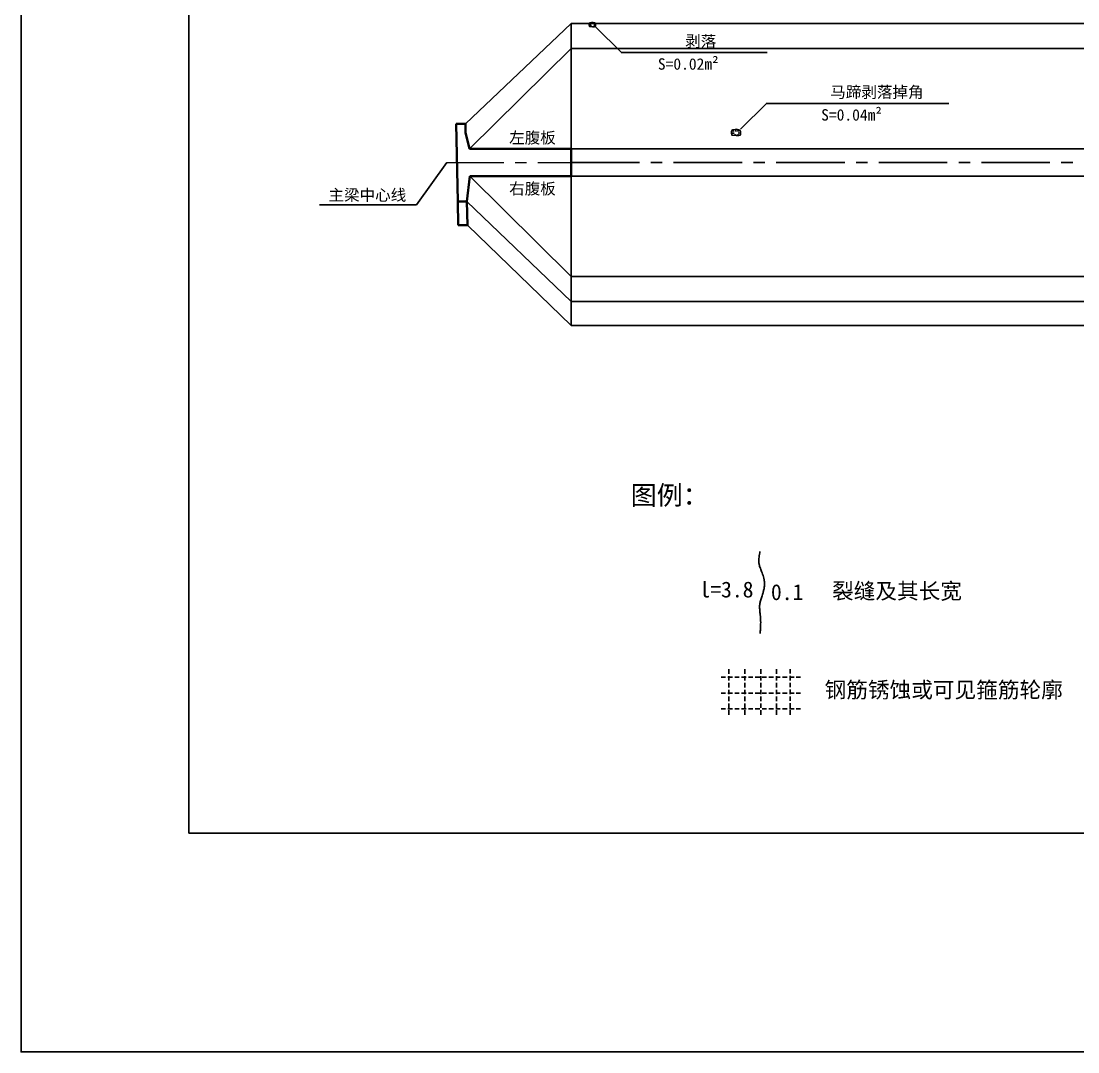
# Model space of a CAD drawing. Header units: millimetres. Extents: x -37 to 615, y -48 to 413.
# Drawn here: x -36.8 to 195, y -47.9 to 178.1 of the extents above; entities that cross this region are included whole.
import ezdxf

# ---------------------------------------------------------------- set-up
doc = ezdxf.new("R2010")
doc.units = ezdxf.units.MM
for name, pattern in [('CENTER', [2, 1.25, -0.25, 0.25, -0.25]), ('CENTER2', [1.125, 0.75, -0.125, 0.125, -0.125]), ('DASHED', [0.75, 0.5, -0.25])]:
    doc.linetypes.add(name, pattern=pattern)
doc.layers.add('图层1', color=7, linetype='Continuous')
doc.layers.add('轮廓', color=3, linetype='Continuous')
doc.layers.add('虚线', color=7, linetype='Continuous', lineweight=30)
doc.styles.get("Standard").update_dxf_attribs({"font": ''})
doc.styles.get('Standard').set_extended_font_data('SimSun')

msp = doc.modelspace()

# ---------------------------------------------------------------- linework, layer by layer
at = {"color": 0, "linetype": 'ByBlock'}
for p, q in [((0, 0), (0, 364.85)), ((529.17, 0), (0, 0))]:
    msp.add_line(p, q, dxfattribs=at)
at = {"color": 0}
for p, q in [((60.65, 155.59), (83.82, 177.59)), ((83.82, 177.59), (83.82, 111.34)), ((83.82, 177.59), (483.82, 177.59)), ((61.57, 150.08), (83.82, 172.09)), ((83.82, 172.09), (483.82, 172.09)), ((83.82, 150.09), (483.82, 150.09)), ((56.57, 147.09), (49.96, 137.83)), ((61.64, 144.09), (83.82, 122.09)), ((83.82, 144.09), (483.82, 144.09)), ((49.96, 137.83), (28.63, 137.83)), ((60.99, 138.59), (83.82, 116.59)), ((61.09, 133.34), (83.82, 111.34)), ((83.82, 122.09), (483.82, 122.09)), ((83.82, 116.59), (483.82, 116.59)), ((83.82, 111.34), (483.82, 111.34))]:
    msp.add_line(p, q, dxfattribs=at)
at = {"color": 7}
for p, q in [((87.8, 177.26), (88.21, 177.25)), ((87.93, 177.73), (88.18, 177.51)), ((88.26, 176.9), (88.39, 177.08)), ((88.48, 177.81), (88.47, 177.51)), ((88.93, 177.73), (88.73, 177.47)), ((88.88, 176.87), (88.77, 177.08)), ((89.19, 177.23), (88.82, 177.29)), ((119, 153.57), (119.59, 153.56)), ((119.19, 154.24), (119.55, 153.93)), ((119.66, 153.06), (119.85, 153.31)), ((119.98, 154.36), (119.96, 153.93)), ((120.62, 154.24), (120.34, 153.87)), ((120.55, 153), (120.39, 153.31)), ((121, 153.53), (120.47, 153.61))]:
    msp.add_line(p, q, dxfattribs=at)
at = {"color": 1, "linetype": 'CENTER2', "ltscale": 20}
msp.add_line((83.82, 147.09), (483.82, 147.09), dxfattribs=at)
at = {"color": 1, "linetype": 'DASHED', "ltscale": 2}
for p, q in [((118.45, 35.99), (118.45, 25.55)), ((118.45, 35.99), (118.45, 25.55)), ((121.93, 35.99), (121.93, 25.55)), ((121.93, 35.99), (121.93, 25.55)), ((125.41, 35.99), (125.41, 25.55)), ((125.41, 35.99), (125.41, 25.55)), ((128.89, 35.99), (128.89, 25.55)), ((128.89, 35.99), (128.89, 25.55)), ((131.87, 36.02), (131.87, 25.57)), ((131.87, 36.02), (131.87, 25.57)), ((116.71, 34.25), (134.11, 34.25)), ((116.71, 34.25), (134.11, 34.25)), ((116.71, 30.77), (134.11, 30.77)), ((116.71, 30.77), (134.11, 30.77)), ((116.71, 27.29), (134.11, 27.29)), ((116.71, 27.29), (134.11, 27.29))]:
    msp.add_line(p, q, dxfattribs=at)
at = {"color": 3, "linetype": 'ByBlock'}
msp.add_lwpolyline([(-36.77, 413.19), (615.38, 413.19), (615.38, -47.93), (-36.77, -47.93)], close=True, dxfattribs=at)
at = {"color": 7}
for points in [[(88.59, 177.81), (88.38, 177.81), (88.17, 177.76), (87.93, 177.73), (87.8, 177.52), (87.8, 177.26), (87.83, 176.94), (87.98, 176.94), (88.54, 176.87), (88.88, 176.87), (89.09, 176.92), (89.17, 176.97), (89.19, 177.23), (89.19, 177.47), (89.09, 177.65), (88.93, 177.73), (88.8, 177.76), (88.59, 177.84)], [(89.19, 176.87), (94.85, 171.21), (126.85, 171.21)], [(121, 154.4), (126.66, 160.05), (166.66, 160.05)], [(120.13, 154.36), (119.83, 154.36), (119.53, 154.28), (119.19, 154.24), (119, 153.94), (119, 153.57), (119.04, 153.11), (119.26, 153.11), (120.06, 153), (120.55, 153), (120.85, 153.08), (120.96, 153.15), (121, 153.53), (121, 153.87), (120.85, 154.13), (120.62, 154.24), (120.43, 154.28), (120.13, 154.4)]]:
    msp.add_lwpolyline(points, dxfattribs=at)
at = {"layer": '图层1', "lineweight": -2}
msp.add_open_spline([(125.25, 61.82), (125.22, 61.61), (125.18, 61.39), (125.07, 60.75), (125.02, 60.35), (124.99, 59.78), (125, 59.6), (125.02, 59.31), (125.03, 59.21), (125.06, 59), (125.09, 58.89), (125.19, 58.51), (125.29, 58.21), (125.54, 57.57), (125.69, 57.22), (125.96, 56.46), (126.09, 56.04), (126.21, 55.34), (126.24, 55.06), (126.25, 54.51), (126.23, 54.25), (126.16, 53.74), (126.11, 53.5), (126, 53.03), (125.93, 52.81), (125.76, 52.25), (125.64, 51.93), (125.45, 51.33), (125.36, 51.04), (125.27, 50.66), (125.24, 50.54), (125.21, 50.32), (125.2, 50.23), (125.18, 50.03), (125.17, 49.92), (125.17, 49.54), (125.18, 49.25), (125.23, 48.62), (125.27, 48.29), (125.33, 47.7), (125.35, 47.46), (125.38, 47), (125.39, 46.78), (125.4, 46.36), (125.4, 46.16), (125.39, 45.54), (125.37, 45.14), (125.32, 44.45), (125.3, 44.15), (125.27, 43.85)], degree=3, knots=[0, 0, 0, 0, 0.93103, 0.93103, 2.904338, 2.904338, 3.933552, 3.933552, 4.598026, 4.598026, 5.2625, 5.2625, 6.799065, 6.799065, 8.335629, 8.335629, 9.872194, 9.872194, 10.744529, 10.744529, 11.616864, 11.616864, 12.4892, 12.4892, 13.361535, 13.361535, 14.755665, 14.755665, 16.149795, 16.149795, 16.835641, 16.835641, 17.410365, 17.410365, 17.98509, 17.98509, 19.45733, 19.45733, 20.929571, 20.929571, 21.910052, 21.910052, 22.722819, 22.722819, 23.535585, 23.535585, 25.161117, 25.161117, 26.428502, 26.428502, 26.428502, 26.428502], dxfattribs=at)
msp.add_open_spline([(125.25, 61.82), (125.22, 61.61), (125.18, 61.39), (125.07, 60.75), (125.02, 60.35), (124.99, 59.78), (125, 59.6), (125.02, 59.31), (125.03, 59.21), (125.06, 59), (125.09, 58.89), (125.19, 58.51), (125.29, 58.21), (125.54, 57.57), (125.69, 57.22), (125.96, 56.46), (126.09, 56.04), (126.21, 55.34), (126.24, 55.06), (126.25, 54.51), (126.23, 54.25), (126.16, 53.74), (126.11, 53.5), (126, 53.03), (125.93, 52.81), (125.76, 52.25), (125.64, 51.93), (125.45, 51.33), (125.36, 51.04), (125.27, 50.66), (125.24, 50.54), (125.21, 50.32), (125.2, 50.23), (125.18, 50.03), (125.17, 49.92), (125.17, 49.54), (125.18, 49.25), (125.23, 48.62), (125.27, 48.29), (125.33, 47.7), (125.35, 47.46), (125.38, 47), (125.39, 46.78), (125.4, 46.36), (125.4, 46.16), (125.39, 45.54), (125.37, 45.14), (125.32, 44.45), (125.3, 44.15), (125.27, 43.85)], degree=3, knots=[0, 0, 0, 0, 0.93103, 0.93103, 2.904338, 2.904338, 3.933552, 3.933552, 4.598026, 4.598026, 5.2625, 5.2625, 6.799065, 6.799065, 8.335629, 8.335629, 9.872194, 9.872194, 10.744529, 10.744529, 11.616864, 11.616864, 12.4892, 12.4892, 13.361535, 13.361535, 14.755665, 14.755665, 16.149795, 16.149795, 16.835641, 16.835641, 17.410365, 17.410365, 17.98509, 17.98509, 19.45733, 19.45733, 20.929571, 20.929571, 21.910052, 21.910052, 22.722819, 22.722819, 23.535585, 23.535585, 25.161117, 25.161117, 26.428502, 26.428502, 26.428502, 26.428502], dxfattribs=at)
at = {"layer": '虚线', "linetype": 'CENTER', "lineweight": 18, "ltscale": 10}
msp.add_line((56.57, 147.09), (83.82, 147.09), dxfattribs=at)
at = {"layer": '轮廓', "color": 5, "lineweight": 35}
for p, q in [((58.99, 138.59), (58.65, 155.59)), ((58.65, 155.59), (60.65, 155.59)), ((60.69, 153.71), (60.65, 155.59)), ((61.57, 150.08), (60.69, 153.71)), ((83.82, 150.08), (61.57, 150.08)), ((83.82, 144.08), (83.82, 150.08)), ((60.99, 138.59), (61.63, 144.09)), ((83.82, 144.09), (61.63, 144.09)), ((58.99, 138.59), (60.99, 138.59)), ((59.09, 133.34), (58.99, 138.59)), ((61.09, 133.34), (60.99, 138.59)), ((59.09, 133.34), (61.09, 133.34))]:
    msp.add_line(p, q, dxfattribs=at)

# ---------------------------------------------------------------- texts
at = {"color": 7}
for s, p in [('剥落', (108.85, 172.46)), ('S=0.02m²', (102.85, 167.46)), ('马蹄剥落掉角', (140.66, 161.3)), ('S=0.04m²', (138.66, 156.3))]:
    msp.add_text(s, height=2.5, dxfattribs=at).set_placement(p)
for s, p in [('左腹板', (70.24, 151.3)), ('主梁中心线', (30.63, 138.73)), ('右腹板', (70.24, 140.13))]:
    msp.add_text(s, height=2.5).set_placement(p)
at = {"layer": '图层1', "lineweight": -2, "attachment_point": 1}
for s, insert, char_height in [('图例：', (96.91, 76.23), 4.178), ('图例：', (96.91, 76.23), 4.178), ('l=3.8', (111.98, 55.21), 3.481), ('l=3.8', (111.98, 55.21), 3.481), ('0.1', (127.65, 54.63), 3.481), ('0.1', (127.65, 54.63), 3.481), ('裂缝及其长宽', (141.05, 54.88), 3.481), ('裂缝及其长宽', (141.05, 54.88), 3.481), ('钢筋锈蚀或可见箍筋轮廓', (139.42, 33.21), 3.4814), ('钢筋锈蚀或可见箍筋轮廓', (139.42, 33.21), 3.4814)]:
    msp.add_mtext(s, dxfattribs=dict(at, insert=insert, char_height=char_height))

doc.saveas('drawing.dxf')
